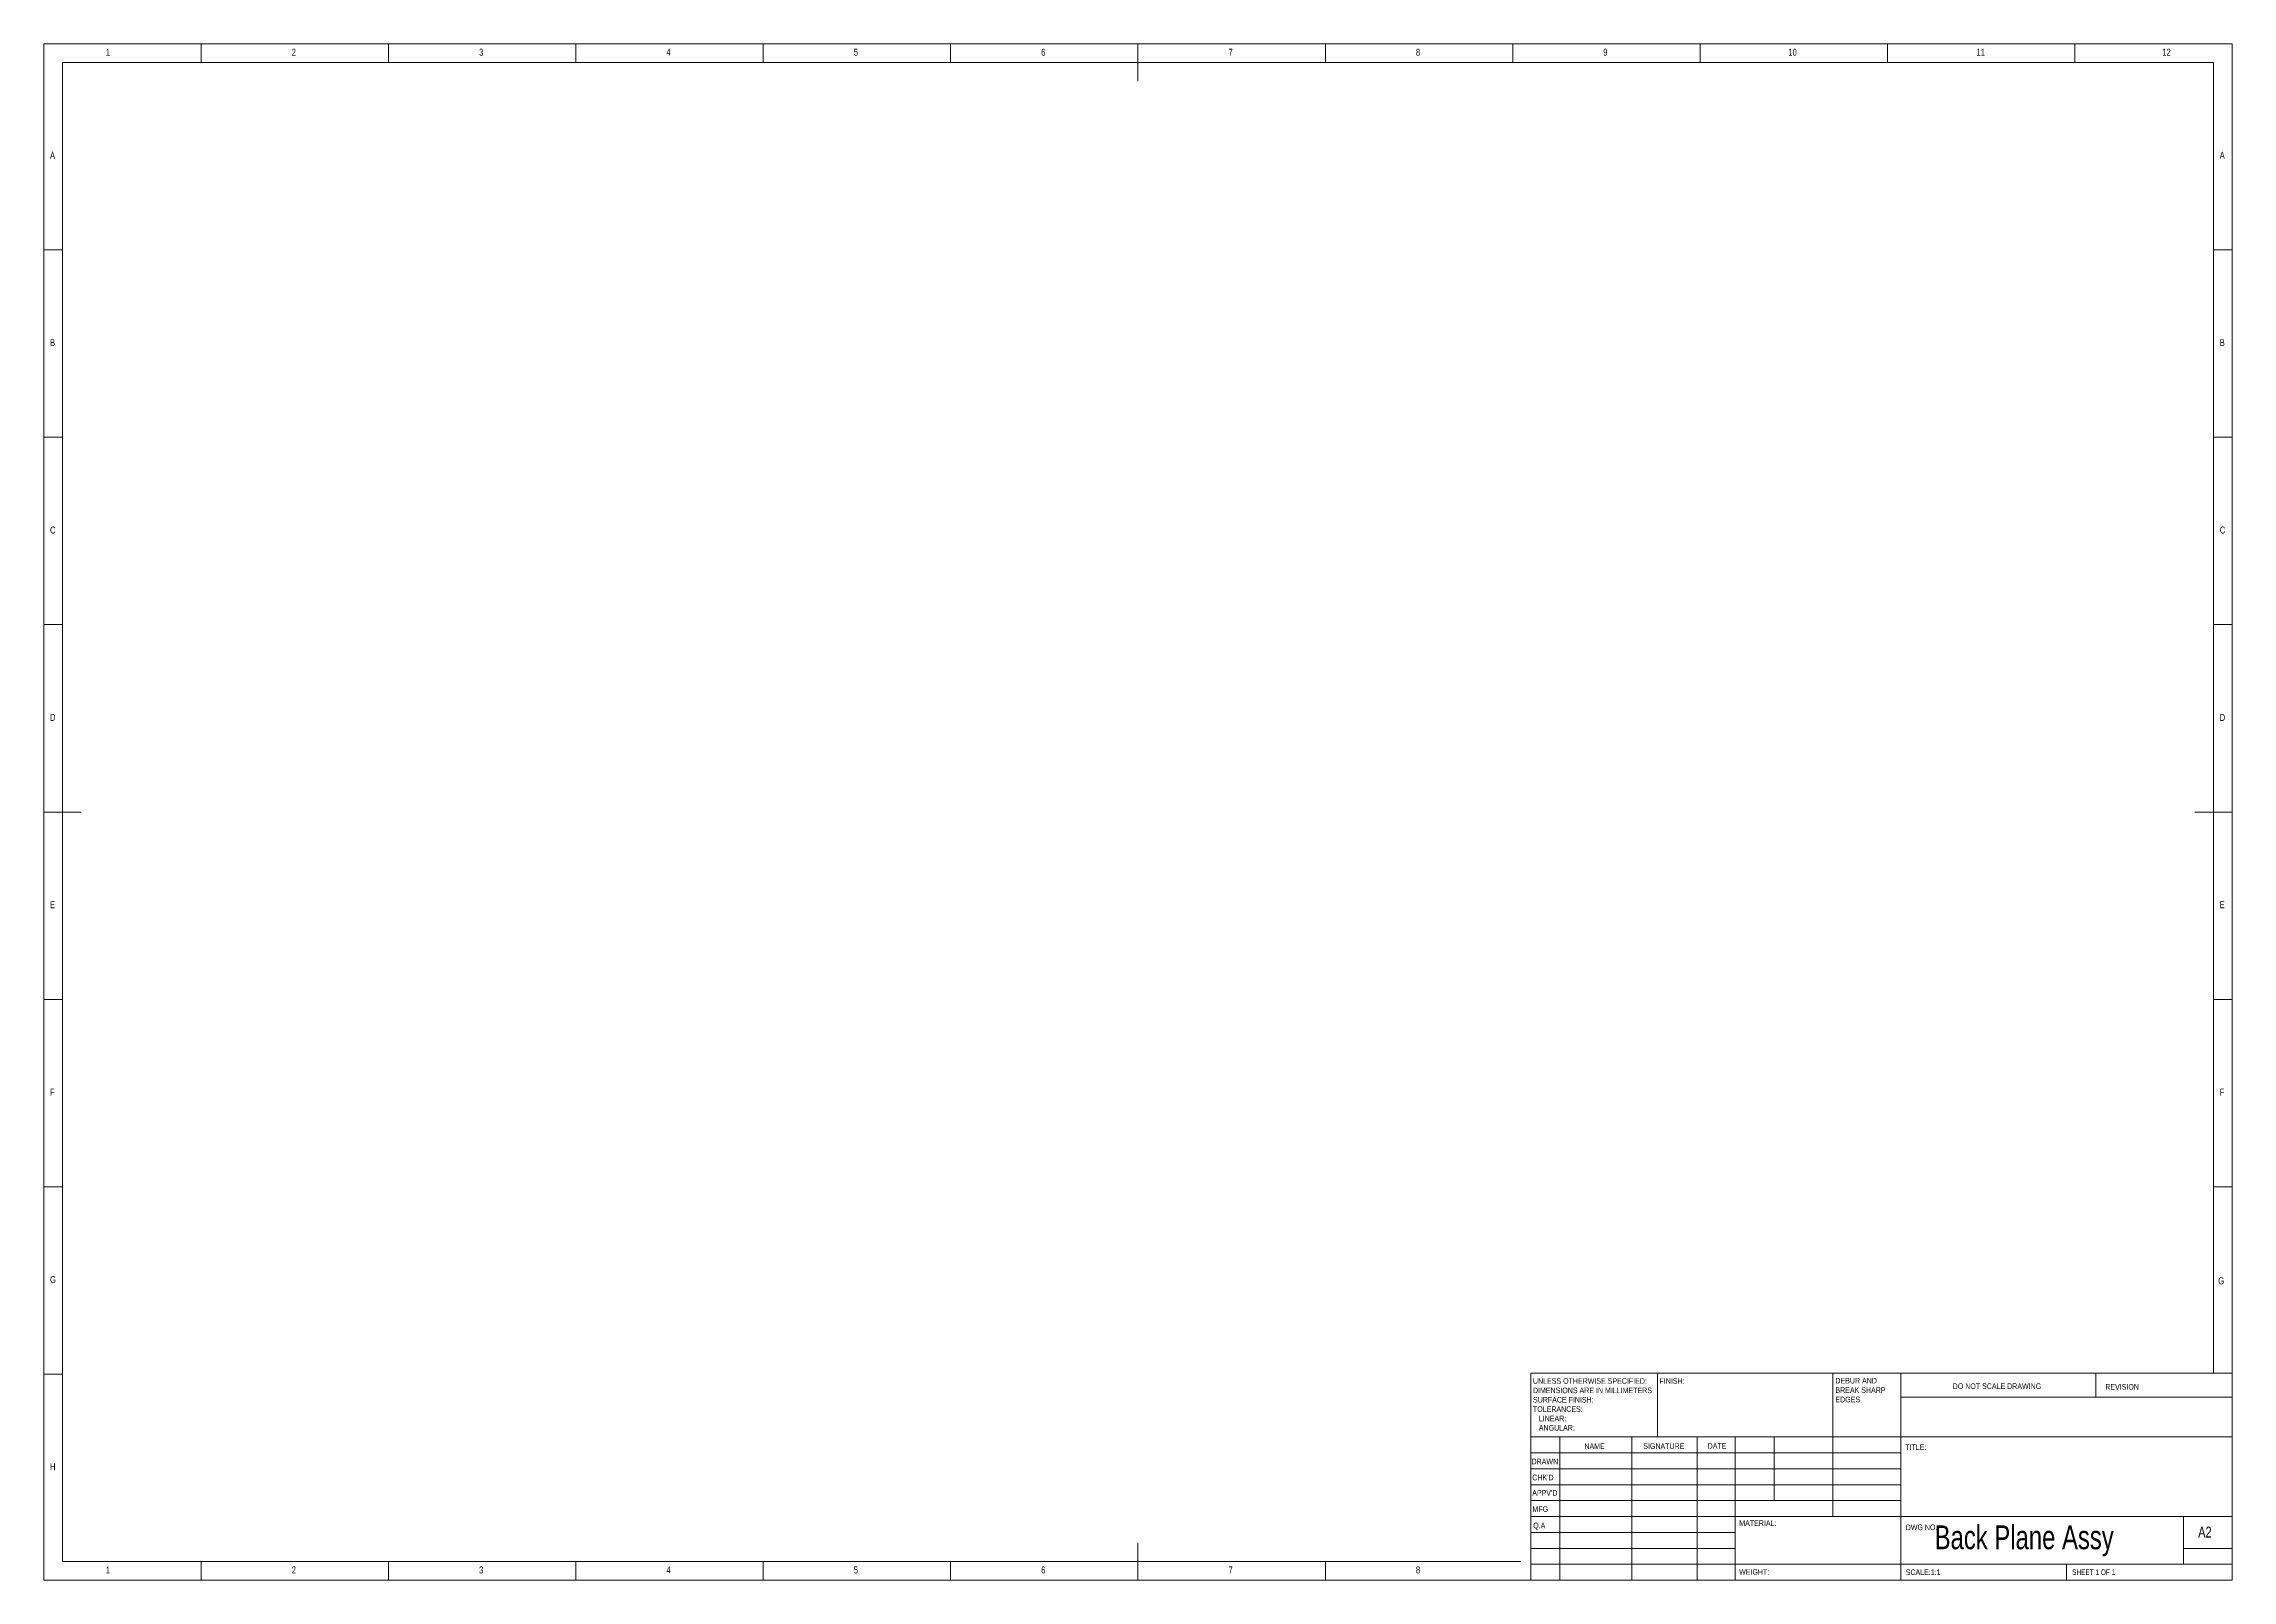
# Model space of a CAD drawing. Header units: millimetres. Extents: x 5 to 1395, y 5 to 415.
# Drawn here: x 5 to 589, y 5 to 415 of the extents above; entities that cross this region are included whole.
import ezdxf

# ---------------------------------------------------------------- set-up
doc = ezdxf.new("R2010")
doc.units = ezdxf.units.MM
doc.styles.add('SLDTEXTSTYLE0', font='TXT', dxfattribs={"width": 0.75})
doc.styles.add('SLDTEXTSTYLE1', font='TXT', dxfattribs={"width": 0.6875})

# ---------------------------------------------------------------- blocks, each defined once
blk = doc.blocks.new('SW_NOTE_0')
at = {"color": 0, "linetype": 'Continuous', "lineweight": 0, "char_height": 1.5, "attachment_point": 1, "style": 'SLDTEXTSTYLE0'}
for s, insert in [('DEBUR AND ', (0, 1.93)), ('BREAK SHARP ', (0, -0.57)), ('EDGES', (0, -3.07))]:
    blk.add_mtext(s, dxfattribs=dict(at, insert=insert))
blk = doc.blocks.new('SW_NOTE_1')
at = {"color": 0, "linetype": 'Continuous', "lineweight": 0, "char_height": 1.5, "attachment_point": 1, "style": 'SLDTEXTSTYLE0'}
for s, insert in [('UNLESS OTHERWISE SPECIFIED:', (0, 1.93)), ('TOLERANCES:', (0, -5.57)), ('SURFACE FINISH:', (0, -3.07)), ('DIMENSIONS ARE IN MILLIMETERS', (0, -0.57)), ('   ANGULAR:', (0, -10.57)), ('   LINEAR:', (0, -8.07))]:
    blk.add_mtext(s, dxfattribs=dict(at, insert=insert))

msp = doc.modelspace()

# ---------------------------------------------------------------- linework, layer by layer
at = {"color": 7, "linetype": 'Continuous', "lineweight": 0}
for p, q in [((589, 415), (5, 415)), ((5, 415), (5, 5)), ((47, 410), (47, 415)), ((97, 415), (97, 410)), ((147, 410), (147, 415)), ((197, 415), (197, 410)), ((247, 410), (247, 415)), ((297, 415), (297, 405)), ((347, 410), (347, 415)), ((397, 415), (397, 410)), ((447, 410), (447, 415)), ((497, 415), (497, 410)), ((547, 410), (547, 415)), ((589, 5), (589, 415)), ((584, 410), (10, 410)), ((10, 410), (10, 10)), ((584, 60.25), (584, 410)), ((10, 360), (5, 360)), ((584, 360), (589, 360)), ((5, 310), (10, 310)), ((589, 310), (584, 310)), ((10, 260), (5, 260)), ((584, 260), (589, 260)), ((5, 210), (15, 210)), ((589, 210), (579, 210)), ((10, 160), (5, 160)), ((584, 160), (589, 160)), ((5, 110), (10, 110)), ((589, 110), (584, 110)), ((10, 60), (5, 60)), ((401.8, 60.25), (589, 60.25)), ((401.8, 60.25), (401.8, 5)), ((435.6, 43.25), (435.6, 60.25)), ((482.4, 60.25), (482.4, 22)), ((500.6, 60.25), (500.6, 5)), ((552.6, 53.875), (552.6, 60.25)), ((589, 53.875), (500.6, 53.875)), ((589, 43.25), (401.8, 43.25)), ((409.6, 43.25), (409.6, 5)), ((428.791, 43.25), (428.791, 5)), ((446.1989, 43.25), (446.1989, 5)), ((456.4, 5), (456.4, 43.25)), ((466.8, 26.25), (466.8, 43.25)), ((500.6, 39), (401.8, 39)), ((500.6, 34.75), (401.8, 34.75)), ((500.6, 30.5), (401.8, 30.5)), ((500.6, 26.25), (401.8, 26.25)), ((456.4, 22), (401.8, 22)), ((456.4, 17.7499), (401.8, 17.7499)), ((456.4, 22), (589, 22)), ((576, 9.25), (576, 22)), ((297, 5), (297, 15)), ((456.4, 13.5), (401.8, 13.5)), ((589, 13.5), (576, 13.5)), ((10, 10), (399.0549, 10)), ((47, 5), (47, 10)), ((97, 10), (97, 5)), ((147, 5), (147, 10)), ((197, 10), (197, 5)), ((247, 5), (247, 10)), ((347, 5), (347, 10)), ((401.8, 9.25), (589, 9.25)), ((544.8, 5), (544.8, 9.25)), ((5, 5), (589, 5))]:
    msp.add_line(p, q, dxfattribs=at)

# ---------------------------------------------------------------- block references
for name, p in [('SW_NOTE_1', (402.3937, 56.9874)), ('SW_NOTE_0', (483.1092, 57.0695))]:
    msp.add_blockref(name, p, dxfattribs=at)

# ---------------------------------------------------------------- texts
at = {"color": 7, "linetype": 'Continuous', "lineweight": 0, "attachment_point": 1}
for s, insert, char_height, style in [('1', (21.5833, 413.668), 1.8521, 'SLDTEXTSTYLE0'), ('2', (71.1667, 413.668), 1.8521, 'SLDTEXTSTYLE0'), ('3', (121.1667, 413.668), 1.8521, 'SLDTEXTSTYLE0'), ('4', (171.1667, 413.668), 1.8521, 'SLDTEXTSTYLE0'), ('5', (221.1667, 413.668), 1.8521, 'SLDTEXTSTYLE0'), ('6', (271.1667, 413.668), 1.8521, 'SLDTEXTSTYLE0'), ('7', (321.1667, 413.668), 1.8521, 'SLDTEXTSTYLE0'), ('8', (371.1667, 413.668), 1.8521, 'SLDTEXTSTYLE0'), ('9', (421.1667, 413.668), 1.8521, 'SLDTEXTSTYLE0'), ('10', (470.5417, 413.668), 1.85208, 'SLDTEXTSTYLE0'), ('11', (520.75, 413.668), 1.85208, 'SLDTEXTSTYLE0'), ('12', (570.3333, 413.668), 1.85208, 'SLDTEXTSTYLE0'), ('A', (6.6667, 386.168), 1.8521, 'SLDTEXTSTYLE0'), ('A', (585.6667, 386.168), 1.8521, 'SLDTEXTSTYLE0'), ('B', (6.6667, 336.168), 1.8521, 'SLDTEXTSTYLE0'), ('B', (585.6667, 336.168), 1.8521, 'SLDTEXTSTYLE0'), ('C', (6.6667, 286.168), 1.8521, 'SLDTEXTSTYLE0'), ('C', (585.6667, 286.168), 1.8521, 'SLDTEXTSTYLE0'), ('D', (6.6667, 236.168), 1.8521, 'SLDTEXTSTYLE0'), ('D', (585.6667, 236.168), 1.8521, 'SLDTEXTSTYLE0'), ('E', (6.6667, 186.168), 1.8521, 'SLDTEXTSTYLE0'), ('E', (585.6667, 186.168), 1.8521, 'SLDTEXTSTYLE0'), ('F', (6.6667, 136.168), 1.8521, 'SLDTEXTSTYLE0'), ('F', (585.6667, 136.168), 1.8521, 'SLDTEXTSTYLE0'), ('G', (6.6667, 86.168), 1.8521, 'SLDTEXTSTYLE0'), ('G', (585.2516, 85.8233), 1.8521, 'SLDTEXTSTYLE0'), ('FINISH:', (436.1713, 58.9193), 1.5, 'SLDTEXTSTYLE0'), ('DO NOT SCALE DRAWING', (514.4146, 57.533), 1.5, 'SLDTEXTSTYLE0'), ('REVISION', (555.1276, 57.3349), 1.5, 'SLDTEXTSTYLE0'), ('NAME', (416.1222, 41.5015), 1.5, 'SLDTEXTSTYLE0'), ('SIGNATURE', (431.8336, 41.5618), 1.5, 'SLDTEXTSTYLE0'), ('DATE', (449.0147, 41.5762), 1.5, 'SLDTEXTSTYLE0'), ('TITLE:', (501.7562, 41.2783), 1.5, 'SLDTEXTSTYLE0'), ('H', (6.6667, 36.168), 1.8521, 'SLDTEXTSTYLE0'), ('DRAWN', (402.0121, 37.4297), 1.5, 'SLDTEXTSTYLE0'), ("CHK'D", (402.2105, 33.1544), 1.5, 'SLDTEXTSTYLE0'), ("APPV'D", (402.2017, 29.0643), 1.5, 'SLDTEXTSTYLE0'), ('MFG', (402.2552, 24.7337), 1.5, 'SLDTEXTSTYLE0'), ('Q.A', (402.469, 20.3496), 1.5, 'SLDTEXTSTYLE0'), ('MATERIAL:', (457.4459, 20.9861), 1.5, 'SLDTEXTSTYLE0'), ('DWG NO.', (501.874, 19.8686), 1.5, 'SLDTEXTSTYLE0'), ('Back Plane Assy', (509.5921, 19.6317), 6.35, 'SLDTEXTSTYLE0'), ('A2', (579.921, 19.3004), 2.91042, 'SLDTEXTSTYLE0'), ('1', (21.5833, 8.668), 1.8521, 'SLDTEXTSTYLE0'), ('2', (71.1667, 8.668), 1.8521, 'SLDTEXTSTYLE0'), ('3', (121.1667, 8.668), 1.8521, 'SLDTEXTSTYLE0'), ('4', (171.1667, 8.668), 1.8521, 'SLDTEXTSTYLE0'), ('5', (221.1667, 8.668), 1.8521, 'SLDTEXTSTYLE0'), ('6', (271.1667, 8.668), 1.8521, 'SLDTEXTSTYLE0'), ('7', (321.1667, 8.668), 1.8521, 'SLDTEXTSTYLE0'), ('8', (371.1667, 8.668), 1.8521, 'SLDTEXTSTYLE0'), ('WEIGHT: ', (457.4178, 7.9493), 1.4986, 'SLDTEXTSTYLE0'), ('SCALE:1:1', (501.874, 7.9001), 1.5, 'SLDTEXTSTYLE0'), ('SHEET 1 OF 1', (546.2783, 7.9001), 1.5, 'SLDTEXTSTYLE1')]:
    msp.add_mtext(s, dxfattribs=dict(at, insert=insert, char_height=char_height, style=style))

doc.saveas('drawing.dxf')
